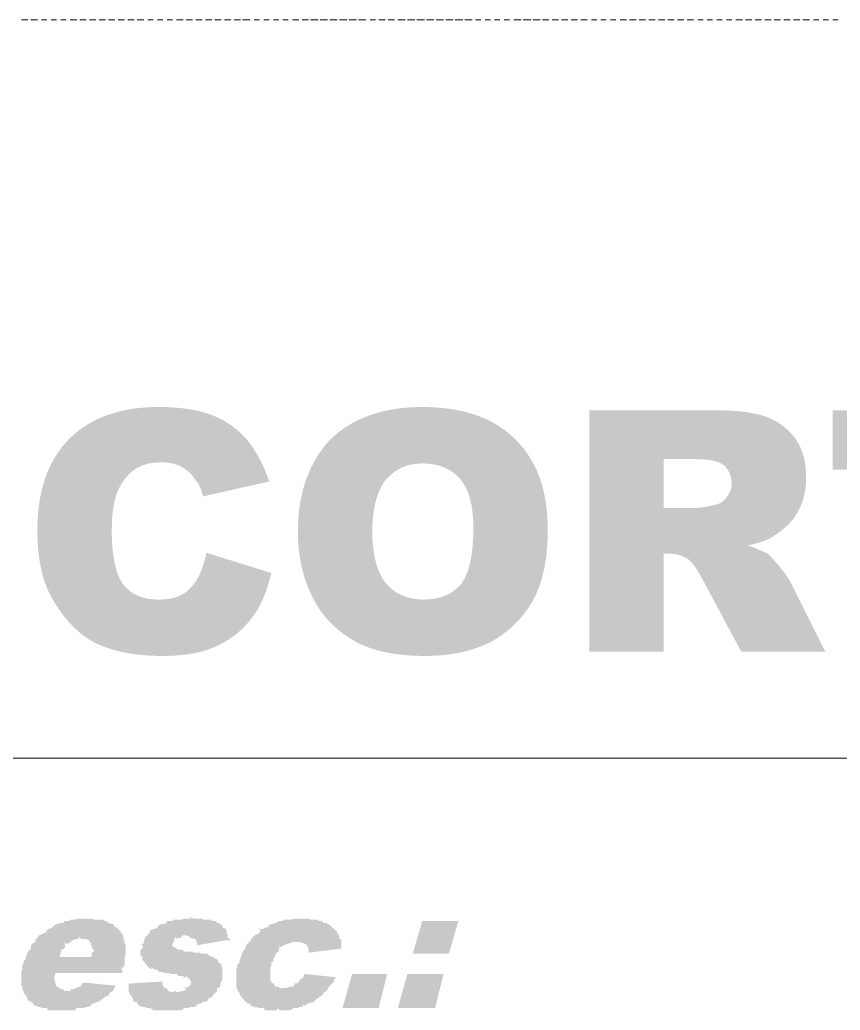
# Model space of a CAD drawing. Header units: millimetres. Extents: x 2928 to 3112, y 1220 to 1280.
# Drawn here: x 3068.702 to 3069.978, y 1245.917 to 1247.457 of the extents above; entities that cross this region are included whole.
import ezdxf

# ---------------------------------------------------------------- set-up
doc = ezdxf.new("R2010")
doc.units = ezdxf.units.MM

msp = doc.modelspace()

# ---------------------------------------------------------------- hatches: boundary and pattern name
at = {"true_color": 0x000007}
h = msp.add_hatch(color=7, dxfattribs=at)
edge = h.paths.add_edge_path()
edge.add_line((3068.99181, 1246.62801), (3069.0927, 1246.59658))
edge.add_spline(control_points=[(3069.0927, 1246.59658), (3069.08608, 1246.56847), (3069.07616, 1246.54366), (3069.06127, 1246.52546), (3069.06127, 1246.52546), (3069.04639, 1246.50562), (3069.02819, 1246.49238), (3069.00669, 1246.48246), (3069.00669, 1246.48246), (3068.98519, 1246.47254), (3068.95707, 1246.46757), (3068.92399, 1246.46757), (3068.92399, 1246.46757), (3068.88264, 1246.46757), (3068.84956, 1246.47419), (3068.8231, 1246.48577), (3068.8231, 1246.48577), (3068.79829, 1246.49735), (3068.77513, 1246.51885), (3068.75694, 1246.54862), (3068.75694, 1246.54862), (3068.73709, 1246.57839), (3068.72882, 1246.61643), (3068.72882, 1246.66274), (3068.72882, 1246.66274), (3068.72882, 1246.72394), (3068.74536, 1246.77191), (3068.77844, 1246.80499), (3068.77844, 1246.80499), (3068.81152, 1246.83807), (3068.85783, 1246.85461), (3068.91738, 1246.85461), (3068.91738, 1246.85461), (3068.96534, 1246.85461), (3069.00173, 1246.84634), (3069.02985, 1246.82649), (3069.02985, 1246.82649), (3069.05631, 1246.8083), (3069.07616, 1246.77852), (3069.08939, 1246.73883)], knot_values=[0, 0, 0, 0, 0.025, 0.025, 0.025, 0.025, 0.05, 0.05, 0.05, 0.05, 0.075, 0.075, 0.075, 0.075, 0.1, 0.1, 0.1, 0.1, 0.125, 0.125, 0.125, 0.125, 0.15, 0.15, 0.15, 0.15, 0.175, 0.175, 0.175, 0.175, 0.2, 0.2, 0.2, 0.2, 0.225, 0.225, 0.225, 0.225, 1, 1, 1, 1], degree=3, periodic=0)
edge.add_line((3069.08939, 1246.73883), (3068.98684, 1246.71567))
edge.add_spline(control_points=[(3068.98684, 1246.71567), (3068.98354, 1246.72725), (3068.98023, 1246.73552), (3068.97527, 1246.74048), (3068.97527, 1246.74048), (3068.96865, 1246.75041), (3068.96203, 1246.75702), (3068.95211, 1246.76198), (3068.95211, 1246.76198), (3068.94219, 1246.76695), (3068.93226, 1246.7686), (3068.92069, 1246.7686), (3068.92069, 1246.7686), (3068.89422, 1246.7686), (3068.87437, 1246.75868), (3068.86114, 1246.73717), (3068.86114, 1246.73717), (3068.84956, 1246.72063), (3068.8446, 1246.69748), (3068.8446, 1246.66274), (3068.8446, 1246.66274), (3068.8446, 1246.62139), (3068.85122, 1246.59328), (3068.8628, 1246.57839), (3068.8628, 1246.57839), (3068.87603, 1246.56185), (3068.89422, 1246.55524), (3068.91738, 1246.55524), (3068.91738, 1246.55524), (3068.93888, 1246.55524), (3068.95542, 1246.5602), (3068.967, 1246.57343), (3068.967, 1246.57343), (3068.97857, 1246.58501), (3068.98684, 1246.6032), (3068.99181, 1246.62801)], knot_values=[0, 0, 0, 0, 0.0277778, 0.0277778, 0.0277778, 0.0277778, 0.0555556, 0.0555556, 0.0555556, 0.0555556, 0.0833333, 0.0833333, 0.0833333, 0.0833333, 0.1111111, 0.1111111, 0.1111111, 0.1111111, 0.1388889, 0.1388889, 0.1388889, 0.1388889, 0.1666667, 0.1666667, 0.1666667, 0.1666667, 0.1944444, 0.1944444, 0.1944444, 0.1944444, 0.2222222, 0.2222222, 0.2222222, 0.2222222, 1, 1, 1, 1], degree=3, periodic=0)
edge = h.paths.add_edge_path()
edge.add_spline(control_points=[(3069.13405, 1246.66109), (3069.13405, 1246.72229), (3069.15224, 1246.77025), (3069.18532, 1246.80499), (3069.18532, 1246.80499), (3069.22006, 1246.83807), (3069.26802, 1246.85461), (3069.32757, 1246.85461), (3069.32757, 1246.85461), (3069.39042, 1246.85461), (3069.43838, 1246.83807), (3069.47146, 1246.80499), (3069.47146, 1246.80499), (3069.5062, 1246.77191), (3069.52274, 1246.72394), (3069.52274, 1246.6644), (3069.52274, 1246.6644), (3069.52274, 1246.62139), (3069.51612, 1246.58501), (3069.50124, 1246.55689), (3069.50124, 1246.55689), (3069.48635, 1246.52877), (3069.46485, 1246.50727), (3069.43673, 1246.49073), (3069.43673, 1246.49073), (3069.40861, 1246.47584), (3069.37388, 1246.46757), (3069.33253, 1246.46757), (3069.33253, 1246.46757), (3069.29118, 1246.46757), (3069.25479, 1246.47419), (3069.22833, 1246.48742), (3069.22833, 1246.48742), (3069.20021, 1246.50231), (3069.17705, 1246.52216), (3069.16051, 1246.55193), (3069.16051, 1246.55193), (3069.14397, 1246.5817), (3069.13405, 1246.61809), (3069.13405, 1246.66109)], knot_values=[0, 0, 0, 0, 0.025, 0.025, 0.025, 0.025, 0.05, 0.05, 0.05, 0.05, 0.075, 0.075, 0.075, 0.075, 0.1, 0.1, 0.1, 0.1, 0.125, 0.125, 0.125, 0.125, 0.15, 0.15, 0.15, 0.15, 0.175, 0.175, 0.175, 0.175, 0.2, 0.2, 0.2, 0.2, 0.225, 0.225, 0.225, 0.225, 1, 1, 1, 1], degree=3, periodic=0)
edge = h.paths.add_edge_path()
edge.add_spline(control_points=[(3069.24983, 1246.66109), (3069.24983, 1246.62305), (3069.2581, 1246.59658), (3069.27133, 1246.58005), (3069.27133, 1246.58005), (3069.28622, 1246.56351), (3069.30441, 1246.55524), (3069.32922, 1246.55524), (3069.32922, 1246.55524), (3069.35403, 1246.55524), (3069.37222, 1246.56185), (3069.38711, 1246.57839), (3069.38711, 1246.57839), (3069.40034, 1246.59493), (3069.40696, 1246.6247), (3069.40696, 1246.66605), (3069.40696, 1246.66605), (3069.40696, 1246.70079), (3069.40034, 1246.72725), (3069.38546, 1246.74379), (3069.38546, 1246.74379), (3069.37222, 1246.75868), (3069.35238, 1246.76695), (3069.32757, 1246.76695), (3069.32757, 1246.76695), (3069.30441, 1246.76695), (3069.28622, 1246.75868), (3069.27133, 1246.74214), (3069.27133, 1246.74214), (3069.2581, 1246.7256), (3069.24983, 1246.69913), (3069.24983, 1246.66109)], knot_values=[0, 0, 0, 0, 0.03125, 0.03125, 0.03125, 0.03125, 0.0625, 0.0625, 0.0625, 0.0625, 0.09375, 0.09375, 0.09375, 0.09375, 0.125, 0.125, 0.125, 0.125, 0.15625, 0.15625, 0.15625, 0.15625, 0.1875, 0.1875, 0.1875, 0.1875, 0.21875, 0.21875, 0.21875, 0.21875, 1, 1, 1, 1], degree=3, periodic=0)
edge = h.paths.add_edge_path()
edge.add_line((3069.58724, 1246.47419), (3069.58724, 1246.84965))
edge.add_line((3069.58724, 1246.84965), (3069.77911, 1246.84965))
edge.add_spline(control_points=[(3069.77911, 1246.84965), (3069.81549, 1246.84965), (3069.84196, 1246.84634), (3069.8618, 1246.83972), (3069.8618, 1246.83972), (3069.88, 1246.83311), (3069.89654, 1246.82153), (3069.90812, 1246.80499), (3069.90812, 1246.80499), (3069.91969, 1246.78845), (3069.92466, 1246.7686), (3069.92466, 1246.74544), (3069.92466, 1246.74544), (3069.92466, 1246.72394), (3069.91969, 1246.70575), (3069.91142, 1246.69086), (3069.91142, 1246.69086), (3069.90315, 1246.67598), (3069.88992, 1246.6644), (3069.87504, 1246.65447), (3069.87504, 1246.65447), (3069.86511, 1246.64786), (3069.85188, 1246.6429), (3069.83369, 1246.63959), (3069.83369, 1246.63959), (3069.84857, 1246.63463), (3069.8585, 1246.62966), (3069.86511, 1246.62636), (3069.86511, 1246.62636), (3069.86842, 1246.62305), (3069.87504, 1246.61643), (3069.88331, 1246.60651), (3069.88331, 1246.60651), (3069.89158, 1246.59658), (3069.89654, 1246.58831), (3069.89985, 1246.58335)], knot_values=[0, 0, 0, 0, 0.0277778, 0.0277778, 0.0277778, 0.0277778, 0.0555556, 0.0555556, 0.0555556, 0.0555556, 0.0833333, 0.0833333, 0.0833333, 0.0833333, 0.1111111, 0.1111111, 0.1111111, 0.1111111, 0.1388889, 0.1388889, 0.1388889, 0.1388889, 0.1666667, 0.1666667, 0.1666667, 0.1666667, 0.1944444, 0.1944444, 0.1944444, 0.1944444, 0.2222222, 0.2222222, 0.2222222, 0.2222222, 1, 1, 1, 1], degree=3, periodic=0)
edge.add_line((3069.89985, 1246.58335), (3069.95443, 1246.47419))
edge.add_line((3069.95443, 1246.47419), (3069.82376, 1246.47419))
edge.add_line((3069.82376, 1246.47419), (3069.76257, 1246.58831))
edge.add_spline(control_points=[(3069.76257, 1246.58831), (3069.7543, 1246.6032), (3069.74768, 1246.61312), (3069.74106, 1246.61809), (3069.74106, 1246.61809), (3069.73279, 1246.62305), (3069.72452, 1246.62636), (3069.71295, 1246.62636)], knot_values=[0, 0, 0, 0, 0.125, 0.125, 0.125, 0.125, 1, 1, 1, 1], degree=3, periodic=0)
edge.add_line((3069.71295, 1246.62636), (3069.70302, 1246.62636))
edge.add_line((3069.70302, 1246.62636), (3069.70302, 1246.47419))
edge.add_line((3069.70302, 1246.47419), (3069.58724, 1246.47419))
edge = h.paths.add_edge_path()
edge.add_line((3069.70302, 1246.69748), (3069.75099, 1246.69748))
edge.add_spline(control_points=[(3069.75099, 1246.69748), (3069.7576, 1246.69748), (3069.76753, 1246.69913), (3069.78241, 1246.70244), (3069.78241, 1246.70244), (3069.79068, 1246.70409), (3069.79565, 1246.7074), (3069.80061, 1246.71402), (3069.80061, 1246.71402), (3069.80557, 1246.72063), (3069.80888, 1246.72725), (3069.80888, 1246.73552), (3069.80888, 1246.73552), (3069.80888, 1246.7471), (3069.80391, 1246.75702), (3069.7973, 1246.76364), (3069.7973, 1246.76364), (3069.78903, 1246.77025), (3069.77414, 1246.77356), (3069.7543, 1246.77356)], knot_values=[0, 0, 0, 0, 0.05, 0.05, 0.05, 0.05, 0.1, 0.1, 0.1, 0.1, 0.15, 0.15, 0.15, 0.15, 0.2, 0.2, 0.2, 0.2, 1, 1, 1, 1], degree=3, periodic=0)
edge.add_line((3069.7543, 1246.77356), (3069.70302, 1246.77356))
edge.add_line((3069.70302, 1246.77356), (3069.70302, 1246.69748))
h.paths.add_polyline_path([(3069.96601, 1246.84965), (3070.31831, 1246.84965), (3070.31831, 1246.75702), (3070.19922, 1246.75702), (3070.19922, 1246.47419), (3070.08344, 1246.47419), (3070.08344, 1246.75702), (3069.96601, 1246.75702)])
h.paths.add_polyline_path([(3070.36958, 1246.84965), (3070.68053, 1246.84965), (3070.68053, 1246.7686), (3070.48536, 1246.7686), (3070.48536, 1246.70906), (3070.66564, 1246.70906), (3070.66564, 1246.63297), (3070.48536, 1246.63297), (3070.48536, 1246.55854), (3070.68549, 1246.55854), (3070.68549, 1246.47419), (3070.36958, 1246.47419)])
h.paths.add_polyline_path([(3070.89555, 1246.84965), (3071.24785, 1246.84965), (3071.24785, 1246.75702), (3071.13041, 1246.75702), (3071.13041, 1246.47419), (3071.01463, 1246.47419), (3071.01463, 1246.75702), (3070.89555, 1246.75702)])
edge = h.paths.add_edge_path()
edge.add_line((3071.30243, 1246.47419), (3071.30243, 1246.84965))
edge.add_line((3071.30243, 1246.84965), (3071.49429, 1246.84965))
edge.add_spline(control_points=[(3071.49429, 1246.84965), (3071.53068, 1246.84965), (3071.55714, 1246.84634), (3071.57699, 1246.83972), (3071.57699, 1246.83972), (3071.59518, 1246.83311), (3071.61007, 1246.82153), (3071.62165, 1246.80499), (3071.62165, 1246.80499), (3071.63323, 1246.78845), (3071.63984, 1246.7686), (3071.63984, 1246.74544), (3071.63984, 1246.74544), (3071.63984, 1246.72394), (3071.63488, 1246.70575), (3071.62661, 1246.69086), (3071.62661, 1246.69086), (3071.61834, 1246.67598), (3071.60511, 1246.6644), (3071.59022, 1246.65447), (3071.59022, 1246.65447), (3071.5803, 1246.64786), (3071.56707, 1246.6429), (3071.54887, 1246.63959), (3071.54887, 1246.63959), (3071.56376, 1246.63463), (3071.57368, 1246.62966), (3071.57864, 1246.62636), (3071.57864, 1246.62636), (3071.58361, 1246.62305), (3071.59022, 1246.61643), (3071.59849, 1246.60651), (3071.59849, 1246.60651), (3071.60676, 1246.59658), (3071.61172, 1246.58831), (3071.61503, 1246.58335)], knot_values=[0, 0, 0, 0, 0.0277778, 0.0277778, 0.0277778, 0.0277778, 0.0555556, 0.0555556, 0.0555556, 0.0555556, 0.0833333, 0.0833333, 0.0833333, 0.0833333, 0.1111111, 0.1111111, 0.1111111, 0.1111111, 0.1388889, 0.1388889, 0.1388889, 0.1388889, 0.1666667, 0.1666667, 0.1666667, 0.1666667, 0.1944444, 0.1944444, 0.1944444, 0.1944444, 0.2222222, 0.2222222, 0.2222222, 0.2222222, 1, 1, 1, 1], degree=3, periodic=0)
edge.add_line((3071.61503, 1246.58335), (3071.66961, 1246.47419))
edge.add_line((3071.66961, 1246.47419), (3071.53895, 1246.47419))
edge.add_line((3071.53895, 1246.47419), (3071.47775, 1246.58831))
edge.add_spline(control_points=[(3071.47775, 1246.58831), (3071.46948, 1246.6032), (3071.46287, 1246.61312), (3071.45625, 1246.61809), (3071.45625, 1246.61809), (3071.44798, 1246.62305), (3071.43806, 1246.62636), (3071.42813, 1246.62636)], knot_values=[0, 0, 0, 0, 0.125, 0.125, 0.125, 0.125, 1, 1, 1, 1], degree=3, periodic=0)
edge.add_line((3071.42813, 1246.62636), (3071.41821, 1246.62636))
edge.add_line((3071.41821, 1246.62636), (3071.41821, 1246.47419))
edge.add_line((3071.41821, 1246.47419), (3071.30243, 1246.47419))
edge = h.paths.add_edge_path()
edge.add_line((3071.41821, 1246.69748), (3071.46617, 1246.69748))
edge.add_spline(control_points=[(3071.46617, 1246.69748), (3071.47279, 1246.69748), (3071.48271, 1246.69913), (3071.4976, 1246.70244), (3071.4976, 1246.70244), (3071.50587, 1246.70409), (3071.51083, 1246.7074), (3071.51579, 1246.71402), (3071.51579, 1246.71402), (3071.52075, 1246.72063), (3071.52406, 1246.72725), (3071.52406, 1246.73552), (3071.52406, 1246.73552), (3071.52406, 1246.7471), (3071.5191, 1246.75702), (3071.51248, 1246.76364), (3071.51248, 1246.76364), (3071.50422, 1246.77025), (3071.48933, 1246.77356), (3071.46948, 1246.77356)], knot_values=[0, 0, 0, 0, 0.05, 0.05, 0.05, 0.05, 0.1, 0.1, 0.1, 0.1, 0.15, 0.15, 0.15, 0.15, 0.2, 0.2, 0.2, 0.2, 1, 1, 1, 1], degree=3, periodic=0)
edge.add_line((3071.46948, 1246.77356), (3071.41821, 1246.77356))
edge.add_line((3071.41821, 1246.77356), (3071.41821, 1246.69748))
h.paths.add_polyline_path([(3071.93756, 1246.53539), (3071.80524, 1246.53539), (3071.78705, 1246.47419), (3071.66961, 1246.47419), (3071.8102, 1246.84965), (3071.93591, 1246.84965), (3072.07815, 1246.47419), (3071.95575, 1246.47419)])
h.paths.add_polyline_path([(3071.91275, 1246.61643), (3071.8714, 1246.75206), (3071.8317, 1246.61643)])
h.paths.add_polyline_path([(3072.11454, 1246.84965), (3072.2237, 1246.84965), (3072.36429, 1246.64124), (3072.36429, 1246.84965), (3072.47345, 1246.84965), (3072.47345, 1246.47419), (3072.36429, 1246.47419), (3072.2237, 1246.67928), (3072.2237, 1246.47419), (3072.11454, 1246.47419)])
edge = h.paths.add_edge_path()
edge.add_line((3072.52969, 1246.59824), (3072.64051, 1246.60485))
edge.add_spline(control_points=[(3072.64051, 1246.60485), (3072.64216, 1246.58666), (3072.64712, 1246.57343), (3072.65539, 1246.56351), (3072.65539, 1246.56351), (3072.66697, 1246.54862), (3072.68351, 1246.542), (3072.70666, 1246.542), (3072.70666, 1246.542), (3072.7232, 1246.542), (3072.73478, 1246.54531), (3072.74471, 1246.55358), (3072.74471, 1246.55358), (3072.75298, 1246.5602), (3072.75794, 1246.57012), (3072.75794, 1246.58005), (3072.75794, 1246.58005), (3072.75794, 1246.58997), (3072.75298, 1246.59824), (3072.74471, 1246.60651), (3072.74471, 1246.60651), (3072.73644, 1246.61312), (3072.71659, 1246.62139), (3072.68516, 1246.62801), (3072.68516, 1246.62801), (3072.63554, 1246.63959), (3072.59916, 1246.65447), (3072.57765, 1246.67267), (3072.57765, 1246.67267), (3072.5545, 1246.69252), (3072.54457, 1246.71567), (3072.54457, 1246.74544), (3072.54457, 1246.74544), (3072.54457, 1246.76529), (3072.54954, 1246.78349), (3072.56111, 1246.80003), (3072.56111, 1246.80003), (3072.57269, 1246.81657), (3072.58923, 1246.83145), (3072.61073, 1246.84138), (3072.61073, 1246.84138), (3072.63389, 1246.84965), (3072.66366, 1246.85461), (3072.70336, 1246.85461), (3072.70336, 1246.85461), (3072.75132, 1246.85461), (3072.78771, 1246.84634), (3072.81252, 1246.82814), (3072.81252, 1246.82814), (3072.83733, 1246.80995), (3072.85387, 1246.78183), (3072.85718, 1246.74379)], knot_values=[0, 0, 0, 0, 0.0192308, 0.0192308, 0.0192308, 0.0192308, 0.0384615, 0.0384615, 0.0384615, 0.0384615, 0.0576923, 0.0576923, 0.0576923, 0.0576923, 0.0769231, 0.0769231, 0.0769231, 0.0769231, 0.0961538, 0.0961538, 0.0961538, 0.0961538, 0.1153846, 0.1153846, 0.1153846, 0.1153846, 0.1346154, 0.1346154, 0.1346154, 0.1346154, 0.1538462, 0.1538462, 0.1538462, 0.1538462, 0.1730769, 0.1730769, 0.1730769, 0.1730769, 0.1923077, 0.1923077, 0.1923077, 0.1923077, 0.2115385, 0.2115385, 0.2115385, 0.2115385, 0.2307692, 0.2307692, 0.2307692, 0.2307692, 1, 1, 1, 1], degree=3, periodic=0)
edge.add_line((3072.85718, 1246.74379), (3072.74801, 1246.73717))
edge.add_spline(control_points=[(3072.74801, 1246.73717), (3072.74636, 1246.75371), (3072.73974, 1246.76695), (3072.72982, 1246.77356), (3072.72982, 1246.77356), (3072.72155, 1246.78183), (3072.70832, 1246.78514), (3072.69178, 1246.78514), (3072.69178, 1246.78514), (3072.67855, 1246.78514), (3072.66862, 1246.78349), (3072.66201, 1246.77687), (3072.66201, 1246.77687), (3072.65539, 1246.77191), (3072.65208, 1246.76364), (3072.65208, 1246.75537), (3072.65208, 1246.75537), (3072.65208, 1246.75041), (3072.65374, 1246.74544), (3072.66035, 1246.74048), (3072.66035, 1246.74048), (3072.66531, 1246.73552), (3072.67855, 1246.73056), (3072.69839, 1246.7256), (3072.69839, 1246.7256), (3072.74967, 1246.71567), (3072.78606, 1246.70409), (3072.80756, 1246.69252), (3072.80756, 1246.69252), (3072.82906, 1246.68259), (3072.8456, 1246.66771), (3072.85552, 1246.65117), (3072.85552, 1246.65117), (3072.86545, 1246.63463), (3072.87041, 1246.61643), (3072.87041, 1246.59658), (3072.87041, 1246.59658), (3072.87041, 1246.57178), (3072.86379, 1246.55027), (3072.85056, 1246.53043), (3072.85056, 1246.53043), (3072.83733, 1246.50892), (3072.81914, 1246.49404), (3072.79433, 1246.48411), (3072.79433, 1246.48411), (3072.77117, 1246.47254), (3072.73974, 1246.46757), (3072.70501, 1246.46757), (3072.70501, 1246.46757), (3072.64051, 1246.46757), (3072.59585, 1246.48081), (3072.57269, 1246.50396), (3072.57269, 1246.50396), (3072.54788, 1246.52877), (3072.533, 1246.5602), (3072.52969, 1246.59824)], knot_values=[0, 0, 0, 0, 0.0178571, 0.0178571, 0.0178571, 0.0178571, 0.0357143, 0.0357143, 0.0357143, 0.0357143, 0.0535714, 0.0535714, 0.0535714, 0.0535714, 0.0714286, 0.0714286, 0.0714286, 0.0714286, 0.0892857, 0.0892857, 0.0892857, 0.0892857, 0.1071429, 0.1071429, 0.1071429, 0.1071429, 0.125, 0.125, 0.125, 0.125, 0.1428571, 0.1428571, 0.1428571, 0.1428572, 0.1607143, 0.1607143, 0.1607143, 0.1607143, 0.1785714, 0.1785714, 0.1785714, 0.1785714, 0.1964286, 0.1964286, 0.1964286, 0.1964286, 0.2142857, 0.2142857, 0.2142857, 0.2142857, 0.2321429, 0.2321429, 0.2321429, 0.2321429, 1, 1, 1, 1], degree=3, periodic=0)
h.paths.add_polyline_path([(3072.89191, 1246.84965), (3073.01265, 1246.84965), (3073.09701, 1246.58005), (3073.17971, 1246.84965), (3073.29714, 1246.84965), (3073.1582, 1246.47419), (3073.0325, 1246.47419)])
h.paths.add_polyline_path([(3073.33518, 1246.84965), (3073.64613, 1246.84965), (3073.64613, 1246.7686), (3073.45096, 1246.7686), (3073.45096, 1246.70906), (3073.63124, 1246.70906), (3073.63124, 1246.63297), (3073.45096, 1246.63297), (3073.45096, 1246.55854), (3073.65109, 1246.55854), (3073.65109, 1246.47419), (3073.33518, 1246.47419)])
edge = h.paths.add_edge_path()
edge.add_line((3073.7156, 1246.47419), (3073.7156, 1246.84965))
edge.add_line((3073.7156, 1246.84965), (3073.90746, 1246.84965))
edge.add_spline(control_points=[(3073.90746, 1246.84965), (3073.94385, 1246.84965), (3073.97031, 1246.84634), (3073.99016, 1246.83972), (3073.99016, 1246.83972), (3074.00835, 1246.83311), (3074.02324, 1246.82153), (3074.03482, 1246.80499), (3074.03482, 1246.80499), (3074.0464, 1246.78845), (3074.05301, 1246.7686), (3074.05301, 1246.74544), (3074.05301, 1246.74544), (3074.05301, 1246.72394), (3074.04805, 1246.70575), (3074.03978, 1246.69086), (3074.03978, 1246.69086), (3074.03151, 1246.67598), (3074.01828, 1246.6644), (3074.00339, 1246.65447), (3074.00339, 1246.65447), (3073.99347, 1246.64786), (3073.98024, 1246.6429), (3073.96204, 1246.63959), (3073.96204, 1246.63959), (3073.97693, 1246.63463), (3073.98685, 1246.62966), (3073.99181, 1246.62636), (3073.99181, 1246.62636), (3073.99678, 1246.62305), (3074.00339, 1246.61643), (3074.01166, 1246.60651), (3074.01166, 1246.60651), (3074.01993, 1246.59658), (3074.02489, 1246.58831), (3074.02655, 1246.58335)], knot_values=[0, 0, 0, 0, 0.0277778, 0.0277778, 0.0277778, 0.0277778, 0.0555556, 0.0555556, 0.0555556, 0.0555556, 0.0833333, 0.0833333, 0.0833333, 0.0833333, 0.1111111, 0.1111111, 0.1111111, 0.1111111, 0.1388889, 0.1388889, 0.1388889, 0.1388889, 0.1666667, 0.1666667, 0.1666667, 0.1666667, 0.1944444, 0.1944444, 0.1944444, 0.1944444, 0.2222222, 0.2222222, 0.2222222, 0.2222222, 1, 1, 1, 1], degree=3, periodic=0)
edge.add_line((3074.02655, 1246.58335), (3074.08278, 1246.47419))
edge.add_line((3074.08278, 1246.47419), (3073.95212, 1246.47419))
edge.add_line((3073.95212, 1246.47419), (3073.89092, 1246.58831))
edge.add_spline(control_points=[(3073.89092, 1246.58831), (3073.88265, 1246.6032), (3073.87603, 1246.61312), (3073.86942, 1246.61809), (3073.86942, 1246.61809), (3073.86115, 1246.62305), (3073.85122, 1246.62636), (3073.8413, 1246.62636)], knot_values=[0, 0, 0, 0, 0.125, 0.125, 0.125, 0.125, 1, 1, 1, 1], degree=3, periodic=0)
edge.add_line((3073.8413, 1246.62636), (3073.83138, 1246.62636))
edge.add_line((3073.83138, 1246.62636), (3073.83138, 1246.47419))
edge.add_line((3073.83138, 1246.47419), (3073.7156, 1246.47419))
edge = h.paths.add_edge_path()
edge.add_line((3073.83138, 1246.69748), (3073.87934, 1246.69748))
edge.add_spline(control_points=[(3073.87934, 1246.69748), (3073.88596, 1246.69748), (3073.89588, 1246.69913), (3073.91077, 1246.70244), (3073.91077, 1246.70244), (3073.91904, 1246.70409), (3073.924, 1246.7074), (3073.92896, 1246.71402), (3073.92896, 1246.71402), (3073.93392, 1246.72063), (3073.93723, 1246.72725), (3073.93723, 1246.73552), (3073.93723, 1246.73552), (3073.93723, 1246.7471), (3073.93227, 1246.75702), (3073.92565, 1246.76364), (3073.92565, 1246.76364), (3073.91738, 1246.77025), (3073.9025, 1246.77356), (3073.88265, 1246.77356)], knot_values=[0, 0, 0, 0, 0.05, 0.05, 0.05, 0.05, 0.1, 0.1, 0.1, 0.1, 0.15, 0.15, 0.15, 0.15, 0.2, 0.2, 0.2, 0.2, 1, 1, 1, 1], degree=3, periodic=0)
edge.add_line((3073.88265, 1246.77356), (3073.83138, 1246.77356))
edge.add_line((3073.83138, 1246.77356), (3073.83138, 1246.69748))
edge = h.paths.add_edge_path()
edge.add_line((3074.10098, 1246.59824), (3074.21014, 1246.60485))
edge.add_spline(control_points=[(3074.21014, 1246.60485), (3074.21345, 1246.58666), (3074.21841, 1246.57343), (3074.22503, 1246.56351), (3074.22503, 1246.56351), (3074.2366, 1246.54862), (3074.25314, 1246.542), (3074.2763, 1246.542), (3074.2763, 1246.542), (3074.29284, 1246.542), (3074.30607, 1246.54531), (3074.31434, 1246.55358), (3074.31434, 1246.55358), (3074.32261, 1246.5602), (3074.32757, 1246.57012), (3074.32757, 1246.58005), (3074.32757, 1246.58005), (3074.32757, 1246.58997), (3074.32261, 1246.59824), (3074.31434, 1246.60651), (3074.31434, 1246.60651), (3074.30607, 1246.61312), (3074.28622, 1246.62139), (3074.25645, 1246.62801), (3074.25645, 1246.62801), (3074.20518, 1246.63959), (3074.16879, 1246.65447), (3074.14729, 1246.67267), (3074.14729, 1246.67267), (3074.12579, 1246.69252), (3074.11421, 1246.71567), (3074.11421, 1246.74544), (3074.11421, 1246.74544), (3074.11421, 1246.76529), (3074.11917, 1246.78349), (3074.13075, 1246.80003), (3074.13075, 1246.80003), (3074.14233, 1246.81657), (3074.15887, 1246.83145), (3074.18202, 1246.84138), (3074.18202, 1246.84138), (3074.20352, 1246.84965), (3074.23495, 1246.85461), (3074.27299, 1246.85461), (3074.27299, 1246.85461), (3074.32096, 1246.85461), (3074.35734, 1246.84634), (3074.38381, 1246.82814), (3074.38381, 1246.82814), (3074.40862, 1246.80995), (3074.4235, 1246.78183), (3074.42847, 1246.74379)], knot_values=[0, 0, 0, 0, 0.0192308, 0.0192308, 0.0192308, 0.0192308, 0.0384615, 0.0384615, 0.0384615, 0.0384615, 0.0576923, 0.0576923, 0.0576923, 0.0576923, 0.0769231, 0.0769231, 0.0769231, 0.0769231, 0.0961538, 0.0961538, 0.0961538, 0.0961538, 0.1153846, 0.1153846, 0.1153846, 0.1153846, 0.1346154, 0.1346154, 0.1346154, 0.1346154, 0.1538462, 0.1538462, 0.1538462, 0.1538462, 0.1730769, 0.1730769, 0.1730769, 0.1730769, 0.1923077, 0.1923077, 0.1923077, 0.1923077, 0.2115385, 0.2115385, 0.2115385, 0.2115385, 0.2307692, 0.2307692, 0.2307692, 0.2307692, 1, 1, 1, 1], degree=3, periodic=0)
edge.add_line((3074.42847, 1246.74379), (3074.3193, 1246.73717))
edge.add_spline(control_points=[(3074.3193, 1246.73717), (3074.316, 1246.75371), (3074.30938, 1246.76695), (3074.30111, 1246.77356), (3074.30111, 1246.77356), (3074.29119, 1246.78183), (3074.27795, 1246.78514), (3074.26141, 1246.78514), (3074.26141, 1246.78514), (3074.24818, 1246.78514), (3074.23826, 1246.78349), (3074.23164, 1246.77687), (3074.23164, 1246.77687), (3074.22503, 1246.77191), (3074.22172, 1246.76364), (3074.22172, 1246.75537), (3074.22172, 1246.75537), (3074.22172, 1246.75041), (3074.22337, 1246.74544), (3074.22999, 1246.74048), (3074.22999, 1246.74048), (3074.23495, 1246.73552), (3074.24818, 1246.73056), (3074.26803, 1246.7256), (3074.26803, 1246.7256), (3074.3193, 1246.71567), (3074.35569, 1246.70409), (3074.37719, 1246.69252), (3074.37719, 1246.69252), (3074.39869, 1246.68259), (3074.41523, 1246.66771), (3074.42516, 1246.65117), (3074.42516, 1246.65117), (3074.43508, 1246.63463), (3074.44004, 1246.61643), (3074.44004, 1246.59658), (3074.44004, 1246.59658), (3074.44004, 1246.57178), (3074.43343, 1246.55027), (3074.4202, 1246.53043), (3074.4202, 1246.53043), (3074.40696, 1246.50892), (3074.38877, 1246.49404), (3074.36396, 1246.48411), (3074.36396, 1246.48411), (3074.34081, 1246.47254), (3074.31103, 1246.46757), (3074.27465, 1246.46757), (3074.27465, 1246.46757), (3074.21014, 1246.46757), (3074.16714, 1246.48081), (3074.14233, 1246.50396), (3074.14233, 1246.50396), (3074.11752, 1246.52877), (3074.10428, 1246.5602), (3074.10098, 1246.59824)], knot_values=[0, 0, 0, 0, 0.0178571, 0.0178571, 0.0178571, 0.0178571, 0.0357143, 0.0357143, 0.0357143, 0.0357143, 0.0535714, 0.0535714, 0.0535714, 0.0535714, 0.0714286, 0.0714286, 0.0714286, 0.0714286, 0.0892857, 0.0892857, 0.0892857, 0.0892857, 0.1071429, 0.1071429, 0.1071429, 0.1071429, 0.125, 0.125, 0.125, 0.125, 0.1428571, 0.1428571, 0.1428571, 0.1428572, 0.1607143, 0.1607143, 0.1607143, 0.1607143, 0.1785714, 0.1785714, 0.1785714, 0.1785714, 0.1964286, 0.1964286, 0.1964286, 0.1964286, 0.2142857, 0.2142857, 0.2142857, 0.2142857, 0.2321429, 0.2321429, 0.2321429, 0.2321429, 1, 1, 1, 1], degree=3, periodic=0)
h.paths.add_polyline_path([(3074.72949, 1246.53539), (3074.59717, 1246.53539), (3074.57898, 1246.47419), (3074.45989, 1246.47419), (3074.60048, 1246.84965), (3074.72784, 1246.84965), (3074.86843, 1246.47419), (3074.74769, 1246.47419)])
h.paths.add_polyline_path([(3074.70468, 1246.61643), (3074.66333, 1246.75206), (3074.62198, 1246.61643)])
h.paths.add_polyline_path([(3074.90482, 1246.84965), (3075.02059, 1246.84965), (3075.02059, 1246.56681), (3075.20253, 1246.56681), (3075.20253, 1246.47419), (3074.90482, 1246.47419)])
h = msp.add_hatch(color=7, dxfattribs=at)
h.paths.add_polyline_path([(3068.86114, 1245.97469), (3068.75694, 1245.97469), (3068.75694, 1245.97303), (3068.75529, 1245.96807), (3068.75529, 1245.96642), (3068.75529, 1245.96476), (3068.75694, 1245.96145), (3068.75694, 1245.9598), (3068.75694, 1245.95815), (3068.75859, 1245.95484), (3068.75859, 1245.95318), (3068.76025, 1245.95318), (3068.76356, 1245.95153), (3068.76356, 1245.94988), (3068.76521, 1245.94988), (3068.76686, 1245.94988), (3068.77183, 1245.94657), (3068.77348, 1245.94657), (3068.77513, 1245.94657), (3068.77844, 1245.94657), (3068.7801, 1245.94657), (3068.78175, 1245.94988), (3068.78671, 1245.94988), (3068.78837, 1245.95153), (3068.79002, 1245.95153), (3068.79333, 1245.95318), (3068.79498, 1245.95318), (3068.79664, 1245.95484), (3068.79829, 1245.95815), (3068.8016, 1245.9598), (3068.85122, 1245.95484), (3068.84956, 1245.95318), (3068.84791, 1245.94988), (3068.84626, 1245.94657), (3068.84295, 1245.94491), (3068.84129, 1245.94326), (3068.83964, 1245.93995), (3068.83633, 1245.9383), (3068.83468, 1245.9383), (3068.83302, 1245.93664), (3068.83137, 1245.93499), (3068.82641, 1245.93168), (3068.82475, 1245.93003), (3068.8231, 1245.93003), (3068.81979, 1245.92837), (3068.81814, 1245.92837), (3068.81648, 1245.92672), (3068.81318, 1245.92672), (3068.81152, 1245.92341), (3068.80987, 1245.92341), (3068.80821, 1245.92176), (3068.80491, 1245.92176), (3068.80325, 1245.92176), (3068.8016, 1245.9201), (3068.79664, 1245.9201), (3068.79498, 1245.9201), (3068.79333, 1245.9201), (3068.79002, 1245.9201), (3068.78671, 1245.9168), (3068.7834, 1245.9168), (3068.78175, 1245.9168), (3068.77844, 1245.9168), (3068.77513, 1245.9168), (3068.77183, 1245.9168), (3068.77017, 1245.9168), (3068.76521, 1245.9168), (3068.76356, 1245.9168), (3068.75859, 1245.9168), (3068.75694, 1245.9168), (3068.75529, 1245.9168), (3068.75032, 1245.9168), (3068.74867, 1245.9168), (3068.74536, 1245.9168), (3068.74371, 1245.9201), (3068.7404, 1245.9201), (3068.73709, 1245.9201), (3068.73544, 1245.9201), (3068.73378, 1245.92176), (3068.73048, 1245.92176), (3068.72882, 1245.92507), (3068.72882, 1245.92341), (3068.72717, 1245.92341), (3068.72551, 1245.92341), (3068.72221, 1245.92672), (3068.72221, 1245.92837), (3068.72055, 1245.92837), (3068.7189, 1245.93003), (3068.71724, 1245.93168), (3068.71394, 1245.93168), (3068.71394, 1245.93499), (3068.71228, 1245.93664), (3068.71228, 1245.9383), (3068.71063, 1245.93995), (3068.70732, 1245.94326), (3068.70732, 1245.94491), (3068.70732, 1245.94657), (3068.70567, 1245.94988), (3068.70567, 1245.95153), (3068.70567, 1245.95318), (3068.70401, 1245.95484), (3068.70401, 1245.95815), (3068.70401, 1245.9598), (3068.70401, 1245.96145), (3068.70401, 1245.96476), (3068.70401, 1245.96642), (3068.70401, 1245.96972), (3068.70401, 1245.97303), (3068.70401, 1245.97469), (3068.70401, 1245.97634), (3068.70567, 1245.9813), (3068.70567, 1245.98296), (3068.70567, 1245.98461), (3068.70567, 1245.98792), (3068.70732, 1245.98957), (3068.70732, 1245.99288), (3068.71063, 1245.99619), (3068.71063, 1245.99784), (3068.71228, 1246.0028), (3068.71228, 1246.00446), (3068.71394, 1246.00611), (3068.71394, 1246.00777), (3068.71724, 1246.01107), (3068.7189, 1246.01273), (3068.7189, 1246.01769), (3068.72055, 1246.01934), (3068.72221, 1246.021), (3068.72551, 1246.02265), (3068.72551, 1246.02596), (3068.72717, 1246.02761), (3068.72882, 1246.02927), (3068.73048, 1246.03257), (3068.73378, 1246.03423), (3068.73544, 1246.03423), (3068.73709, 1246.03588), (3068.7404, 1246.03754), (3068.74205, 1246.03754), (3068.74371, 1246.04084), (3068.74536, 1246.0425), (3068.74867, 1246.04415), (3068.75032, 1246.04415), (3068.75198, 1246.04581), (3068.75529, 1246.04911), (3068.75694, 1246.04911), (3068.75859, 1246.05077), (3068.76025, 1246.05077), (3068.76356, 1246.05242), (3068.76686, 1246.05242), (3068.77017, 1246.05242), (3068.77183, 1246.05573), (3068.77348, 1246.05573), (3068.77844, 1246.05573), (3068.7801, 1246.05738), (3068.78175, 1246.05738), (3068.7834, 1246.05738), (3068.78837, 1246.05738), (3068.79002, 1246.05904), (3068.79333, 1246.05904), (3068.79664, 1246.05904), (3068.79829, 1246.05904), (3068.80325, 1246.05904), (3068.80491, 1246.05904), (3068.80821, 1246.05904), (3068.81152, 1246.05904), (3068.81318, 1246.05904), (3068.81814, 1246.05738), (3068.81979, 1246.05738), (3068.8231, 1246.05738), (3068.82475, 1246.05738), (3068.82641, 1246.05738), (3068.83137, 1246.05738), (3068.83302, 1246.05573), (3068.83468, 1246.05573), (3068.83633, 1246.05573), (3068.83964, 1246.05242), (3068.84129, 1246.05242), (3068.83799, 1246.05573), (3068.84295, 1246.05077), (3068.84626, 1246.05077), (3068.84295, 1246.05408), (3068.84791, 1246.04911), (3068.84956, 1246.04581), (3068.85122, 1246.04581), (3068.85453, 1246.04415), (3068.85453, 1246.0425), (3068.85618, 1246.04084), (3068.85783, 1246.04084), (3068.85783, 1246.03754), (3068.86114, 1246.03588), (3068.86114, 1246.03423), (3068.8628, 1246.03257), (3068.8628, 1246.02927), (3068.86445, 1246.02761), (3068.86445, 1246.02596), (3068.86114, 1246.02927), (3068.86445, 1246.02265), (3068.86445, 1246.021), (3068.8661, 1246.01934), (3068.8661, 1246.01769), (3068.8661, 1246.01438), (3068.8661, 1246.01107), (3068.8661, 1246.00777), (3068.8661, 1246.00611), (3068.8661, 1246.00446), (3068.8661, 1246.0028), (3068.86445, 1245.9995), (3068.86445, 1245.99619), (3068.86445, 1245.99288), (3068.86445, 1245.99123), (3068.86445, 1245.98792), (3068.8628, 1245.98461), (3068.8628, 1245.9813), (3068.85949, 1245.98461)])
h.paths.add_polyline_path([(3068.81318, 1245.9995), (3068.81318, 1246.0028), (3068.81318, 1246.00611), (3068.81648, 1246.00777), (3068.81648, 1246.01107), (3068.81318, 1246.01438), (3068.81318, 1246.01769), (3068.80987, 1246.01934), (3068.81318, 1246.01934), (3068.81152, 1246.021), (3068.80821, 1246.0243), (3068.80987, 1246.02265), (3068.80987, 1246.02596), (3068.80821, 1246.02596), (3068.80491, 1246.02761), (3068.80325, 1246.02761), (3068.8016, 1246.02761), (3068.79664, 1246.02761), (3068.79333, 1246.03092), (3068.79333, 1246.02761), (3068.79002, 1246.02761), (3068.78837, 1246.02761), (3068.78671, 1246.02596), (3068.7834, 1246.02596), (3068.7801, 1246.02265), (3068.77844, 1246.021), (3068.77513, 1246.021), (3068.77348, 1246.01934), (3068.77017, 1246.02265), (3068.77183, 1246.01769), (3068.77183, 1246.01438), (3068.77017, 1246.01273), (3068.76686, 1246.01107), (3068.76521, 1246.00611), (3068.76521, 1246.00446), (3068.76356, 1246.0028), (3068.76356, 1245.9995)])
for points in [[(3068.87107, 1245.95815), (3068.92399, 1245.96145), (3068.92399, 1245.9598), (3068.92399, 1245.95815), (3068.92399, 1245.95484), (3068.92565, 1245.95318), (3068.92565, 1245.95153), (3068.92896, 1245.94988), (3068.92565, 1245.95318), (3068.93061, 1245.94988), (3068.93226, 1245.94657), (3068.93392, 1245.94657), (3068.93723, 1245.94491), (3068.93888, 1245.94491), (3068.94219, 1245.94491), (3068.94053, 1245.94822), (3068.9455, 1245.94491), (3068.9488, 1245.94491), (3068.95211, 1245.94657), (3068.95376, 1245.94657), (3068.95707, 1245.94657), (3068.96038, 1245.94988), (3068.95707, 1245.95318), (3068.96203, 1245.95153), (3068.96369, 1245.95318), (3068.967, 1245.95484), (3068.967, 1245.95815), (3068.96865, 1245.9598), (3068.967, 1245.96145), (3068.967, 1245.96476), (3068.96369, 1245.96642), (3068.96038, 1245.96972), (3068.96203, 1245.96807), (3068.95873, 1245.97138), (3068.96038, 1245.96807), (3068.95707, 1245.96807), (3068.95542, 1245.96972), (3068.95211, 1245.96972), (3068.9488, 1245.96972), (3068.9455, 1245.97303), (3068.94219, 1245.97303), (3068.93888, 1245.97303), (3068.93723, 1245.97303), (3068.93226, 1245.97469), (3068.93061, 1245.97469), (3068.92565, 1245.97469), (3068.92399, 1245.97634), (3068.92234, 1245.97634), (3068.91903, 1245.97634), (3068.91738, 1245.97634), (3068.91572, 1245.97965), (3068.91407, 1245.97965), (3068.91076, 1245.97965), (3068.90911, 1245.9813), (3068.9058, 1245.98461), (3068.90745, 1245.9813), (3068.90415, 1245.9813), (3068.90249, 1245.98296), (3068.90084, 1245.98461), (3068.89753, 1245.98792), (3068.89918, 1245.98792), (3068.89588, 1245.98957), (3068.89588, 1245.99123), (3068.89422, 1245.99288), (3068.89091, 1245.99619), (3068.89257, 1245.99619), (3068.89257, 1245.99784), (3068.88926, 1246.0028), (3068.88926, 1246.00446), (3068.88926, 1246.00611), (3068.88926, 1246.00777), (3068.88926, 1246.01107), (3068.89257, 1246.01273), (3068.89257, 1246.01769), (3068.88926, 1246.01934), (3068.89257, 1246.01934), (3068.89422, 1246.021), (3068.89422, 1246.02265), (3068.89588, 1246.02761), (3068.89588, 1246.02927), (3068.89918, 1246.03257), (3068.90084, 1246.03423), (3068.90249, 1246.03588), (3068.90415, 1246.03754), (3068.90415, 1246.04084), (3068.90745, 1246.0425), (3068.90911, 1246.0425), (3068.91407, 1246.04415), (3068.91572, 1246.04581), (3068.91738, 1246.04911), (3068.91903, 1246.04911), (3068.92234, 1246.05077), (3068.92565, 1246.05077), (3068.92896, 1246.05242), (3068.93061, 1246.05242), (3068.93061, 1246.05573), (3068.93226, 1246.05573), (3068.93723, 1246.05573), (3068.93888, 1246.05573), (3068.94053, 1246.05738), (3068.94219, 1246.05738), (3068.9455, 1246.05738), (3068.94715, 1246.05738), (3068.95211, 1246.05738), (3068.95376, 1246.05738), (3068.95542, 1246.05904), (3068.96038, 1246.05904), (3068.96203, 1246.05904), (3068.967, 1246.05904), (3068.96865, 1246.05904), (3068.96534, 1246.06235), (3068.97196, 1246.05904), (3068.97692, 1246.05904), (3068.97857, 1246.05904), (3068.98188, 1246.05904), (3068.98519, 1246.05904), (3068.98684, 1246.05738), (3068.99015, 1246.05738), (3068.99181, 1246.05738), (3068.99511, 1246.05738), (3068.99842, 1246.05738), (3069.00008, 1246.05738), (3069.00008, 1246.05573), (3069.00173, 1246.05573), (3069.00504, 1246.05573), (3069.00669, 1246.05573), (3069.00835, 1246.05242), (3069.01, 1246.05242), (3069.01331, 1246.05077), (3069.01496, 1246.04911), (3069.01662, 1246.04911), (3069.01662, 1246.04581), (3069.01992, 1246.04415), (3069.02158, 1246.04415), (3069.02158, 1246.0425), (3069.02323, 1246.04084), (3069.02323, 1246.03754), (3069.02323, 1246.03588), (3069.02489, 1246.03423), (3069.02489, 1246.03257), (3069.02489, 1246.02927), (3069.02819, 1246.02761), (3069.02819, 1246.02265), (3069.02489, 1246.02596), (3068.97692, 1246.01769), (3068.97692, 1246.021), (3068.97692, 1246.02265), (3068.97527, 1246.02596), (3068.97196, 1246.02927), (3068.97196, 1246.02761), (3068.9703, 1246.02761), (3068.96865, 1246.02927), (3068.967, 1246.02927), (3068.96369, 1246.03257), (3068.96203, 1246.03257), (3068.96038, 1246.03257), (3068.95707, 1246.03423), (3068.95542, 1246.03257), (3068.95376, 1246.03257), (3068.95211, 1246.02927), (3068.94715, 1246.02927), (3068.9455, 1246.02761), (3068.94219, 1246.03092), (3068.94219, 1246.02596), (3068.94053, 1246.02265), (3068.94053, 1246.021), (3068.93888, 1246.021), (3068.93888, 1246.01934), (3068.93888, 1246.01769), (3068.94053, 1246.01438), (3068.94219, 1246.01273), (3068.94053, 1246.01603), (3068.9455, 1246.01273), (3068.94715, 1246.01107), (3068.9488, 1246.01107), (3068.95211, 1246.01107), (3068.95376, 1246.01107), (3068.95707, 1246.00777), (3068.96038, 1246.00777), (3068.96369, 1246.00777), (3068.967, 1246.00777), (3068.9703, 1246.00777), (3068.97196, 1246.00611), (3068.97692, 1246.00611), (3068.97857, 1246.00611), (3068.98188, 1246.00611), (3068.98354, 1246.00446), (3068.98519, 1246.00446), (3068.99015, 1246.00446), (3068.99181, 1246.00446), (3068.99346, 1246.0028), (3068.99015, 1246.00611), (3068.99511, 1246.0028), (3068.99842, 1245.9995), (3069.00008, 1245.9995), (3068.99677, 1246.0028), (3069.00173, 1245.9995), (3069.00504, 1245.99784), (3069.00669, 1245.99619), (3069.00835, 1245.99619), (3069.01, 1245.99288), (3069.01, 1245.99123), (3069.01331, 1245.98957), (3069.01, 1245.99288), (3069.01496, 1245.98792), (3069.01496, 1245.98461), (3069.01662, 1245.98296), (3069.01662, 1245.9813), (3069.01662, 1245.97965), (3069.01662, 1245.97634), (3069.01662, 1245.97469), (3069.01662, 1245.96972), (3069.01662, 1245.96807), (3069.01662, 1245.96642), (3069.01662, 1245.96476), (3069.01496, 1245.96145), (3069.01496, 1245.9598), (3069.01331, 1245.95815), (3069.01331, 1245.95318), (3069.01, 1245.95153), (3069.00835, 1245.94988), (3069.00835, 1245.94657), (3069.00669, 1245.94491), (3069.00504, 1245.94326), (3069.00173, 1245.93995), (3069.00173, 1245.9383), (3069.00008, 1245.93664), (3068.99842, 1245.93664), (3068.99511, 1245.93499), (3068.99346, 1245.93168), (3068.99015, 1245.93003), (3068.98684, 1245.93003), (3068.98519, 1245.92837), (3068.98354, 1245.92672), (3068.97857, 1245.92672), (3068.97692, 1245.92341), (3068.97361, 1245.92672), (3068.97527, 1245.92176), (3068.97196, 1245.92176), (3068.9703, 1245.92176), (3068.967, 1245.92176), (3068.96369, 1245.9201), (3068.96203, 1245.9201), (3068.96038, 1245.9201), (3068.95707, 1245.9201), (3068.95376, 1245.9168), (3068.95211, 1245.9168), (3068.9488, 1245.9168), (3068.9455, 1245.9168), (3068.94219, 1245.9168), (3068.94053, 1245.9168), (3068.93723, 1245.9168), (3068.93392, 1245.9168), (3068.93226, 1245.9168), (3068.93061, 1245.9168), (3068.92565, 1245.9168), (3068.92234, 1245.9168), (3068.91903, 1245.9168), (3068.91572, 1245.9168), (3068.91407, 1245.9168), (3068.91076, 1245.9168), (3068.90911, 1245.9168), (3068.90415, 1245.9201), (3068.90249, 1245.9201), (3068.90084, 1245.9201), (3068.89918, 1245.9201), (3068.89588, 1245.92176), (3068.89422, 1245.92176), (3068.89257, 1245.92176), (3068.88926, 1245.92341), (3068.88761, 1245.92341), (3068.8843, 1245.92672), (3068.88595, 1245.92672), (3068.8843, 1245.92672), (3068.8843, 1245.92837), (3068.88099, 1245.93168), (3068.88099, 1245.92837), (3068.87934, 1245.93003), (3068.87768, 1245.93168), (3068.87768, 1245.93499), (3068.87603, 1245.93664), (3068.87603, 1245.9383), (3068.87272, 1245.93995), (3068.87272, 1245.94326), (3068.87107, 1245.94491), (3068.87107, 1245.94657), (3068.87107, 1245.94988), (3068.87107, 1245.95153), (3068.87107, 1245.95318), (3068.87107, 1245.95484), (3068.87107, 1245.95815), (3068.86776, 1245.96145)], [(3069.14397, 1245.97303), (3069.19359, 1245.96807), (3069.19029, 1245.96476), (3069.19029, 1245.96145), (3069.18863, 1245.9598), (3069.18698, 1245.95815), (3069.18367, 1245.95484), (3069.18202, 1245.95318), (3069.18202, 1245.95153), (3069.18036, 1245.94988), (3069.17871, 1245.94657), (3069.1754, 1245.94491), (3069.17375, 1245.94326), (3069.17209, 1245.93995), (3069.16878, 1245.9383), (3069.16713, 1245.93664), (3069.16548, 1245.93499), (3069.16382, 1245.93499), (3069.16051, 1245.93168), (3069.15886, 1245.93003), (3069.15721, 1245.92837), (3069.15224, 1245.92837), (3069.15059, 1245.92672), (3069.14894, 1245.92672), (3069.14397, 1245.92341), (3069.14067, 1245.92672), (3069.14232, 1245.92176), (3069.14067, 1245.92176), (3069.13736, 1245.92176), (3069.13405, 1245.9201), (3069.13074, 1245.9201), (3069.12909, 1245.9201), (3069.12743, 1245.9201), (3069.12247, 1245.9168), (3069.12082, 1245.9168), (3069.11916, 1245.9168), (3069.11586, 1245.9168), (3069.11255, 1245.9168), (3069.11089, 1245.9168), (3069.10593, 1245.9168), (3069.10262, 1245.9201), (3069.10097, 1245.9168), (3069.09932, 1245.9168), (3069.09601, 1245.9168), (3069.0927, 1245.9168), (3069.09105, 1245.9168), (3069.08774, 1245.9168), (3069.08443, 1245.9168), (3069.08278, 1245.9168), (3069.08112, 1245.9201), (3069.07781, 1245.9201), (3069.07616, 1245.9201), (3069.07451, 1245.9201), (3069.07285, 1245.9201), (3069.06954, 1245.92176), (3069.06789, 1245.92176), (3069.06624, 1245.92176), (3069.06293, 1245.92341), (3069.06127, 1245.92341), (3069.05962, 1245.92672), (3069.05797, 1245.92672), (3069.05466, 1245.92837), (3069.053, 1245.93003), (3069.05135, 1245.93003), (3069.05135, 1245.93168), (3069.04804, 1245.93499), (3069.04639, 1245.93664), (3069.04639, 1245.9383), (3069.04473, 1245.9383), (3069.04473, 1245.93995), (3069.04308, 1245.94326), (3069.04308, 1245.94491), (3069.03977, 1245.94657), (3069.03977, 1245.94988), (3069.03812, 1245.95153), (3069.03812, 1245.95318), (3069.03812, 1245.95484), (3069.03812, 1245.95815), (3069.03812, 1245.9598), (3069.03812, 1245.96145), (3069.03812, 1245.96476), (3069.03812, 1245.96642), (3069.03812, 1245.96807), (3069.03812, 1245.96972), (3069.03812, 1245.97469), (3069.03812, 1245.97634), (3069.03812, 1245.97965), (3069.03977, 1245.98296), (3069.03977, 1245.98461), (3069.03977, 1245.98792), (3069.04308, 1245.98957), (3069.04308, 1245.99288), (3069.04473, 1245.99619), (3069.04473, 1245.99784), (3069.04639, 1246.0028), (3069.04639, 1246.00446), (3069.04804, 1246.00611), (3069.04804, 1246.00777), (3069.05135, 1246.01107), (3069.053, 1246.01438), (3069.053, 1246.01769), (3069.05466, 1246.01934), (3069.05797, 1246.021), (3069.05466, 1246.0243), (3069.05962, 1246.02265), (3069.06127, 1246.02761), (3069.06293, 1246.02927), (3069.06624, 1246.03257), (3069.06789, 1246.03423), (3069.06954, 1246.03423), (3069.07285, 1246.03588), (3069.07451, 1246.03754), (3069.07616, 1246.04084), (3069.07285, 1246.04415), (3069.07781, 1246.0425), (3069.08278, 1246.04415), (3069.08443, 1246.04581), (3069.08774, 1246.04581), (3069.08939, 1246.04911), (3069.0927, 1246.05077), (3069.09601, 1246.05077), (3069.09766, 1246.05242), (3069.09932, 1246.05242), (3069.10097, 1246.05242), (3069.10428, 1246.05573), (3069.10593, 1246.05573), (3069.10759, 1246.05573), (3069.11089, 1246.05573), (3069.11255, 1246.05738), (3069.11586, 1246.05738), (3069.11916, 1246.05738), (3069.12082, 1246.05738), (3069.12247, 1246.05738), (3069.12743, 1246.05904), (3069.12909, 1246.05904), (3069.13405, 1246.05904), (3069.1357, 1246.05904), (3069.13736, 1246.05904), (3069.14067, 1246.05904), (3069.14232, 1246.05904), (3069.14563, 1246.05904), (3069.14894, 1246.05904), (3069.15224, 1246.05904), (3069.1539, 1246.05738), (3069.15721, 1246.05738), (3069.15886, 1246.05738), (3069.16382, 1246.05738), (3069.16548, 1246.05738), (3069.16713, 1246.05573), (3069.16878, 1246.05573), (3069.17209, 1246.05573), (3069.17375, 1246.05242), (3069.1754, 1246.05242), (3069.17871, 1246.05242), (3069.18036, 1246.05077), (3069.18202, 1246.05077), (3069.18202, 1246.04911), (3069.18367, 1246.04911), (3069.18698, 1246.04581), (3069.18367, 1246.04911), (3069.18863, 1246.04415), (3069.19029, 1246.04415), (3069.19029, 1246.0425), (3069.19359, 1246.04084), (3069.19525, 1246.03754), (3069.19525, 1246.03588), (3069.1969, 1246.03588), (3069.1969, 1246.03423), (3069.19856, 1246.03257), (3069.19856, 1246.02927), (3069.19856, 1246.02761), (3069.20186, 1246.02596), (3069.20186, 1246.021), (3069.20186, 1246.01934), (3069.20186, 1246.01769), (3069.20186, 1246.01438), (3069.20186, 1246.01273), (3069.15059, 1246.00611), (3069.15059, 1246.00777), (3069.15059, 1246.01107), (3069.15059, 1246.01273), (3069.14894, 1246.01438), (3069.14894, 1246.01769), (3069.14563, 1246.01934), (3069.14232, 1246.02265), (3069.14397, 1246.01934), (3069.14397, 1246.021), (3069.14232, 1246.021), (3069.13736, 1246.02265), (3069.1357, 1246.02265), (3069.13405, 1246.02265), (3069.13074, 1246.02265), (3069.12909, 1246.02265), (3069.12578, 1246.02265), (3069.12247, 1246.021), (3069.12082, 1246.021), (3069.11916, 1246.021), (3069.11586, 1246.01934), (3069.11255, 1246.01769), (3069.11089, 1246.01769), (3069.10759, 1246.01438), (3069.10428, 1246.01769), (3069.10593, 1246.01273), (3069.10428, 1246.01107), (3069.10428, 1246.00777), (3069.10097, 1246.00611), (3069.09932, 1246.00446), (3069.09932, 1246.0028), (3069.09766, 1245.9995), (3069.09601, 1245.99619), (3069.09601, 1245.99288), (3069.0927, 1245.99123), (3069.0927, 1245.98792), (3069.0927, 1245.98461), (3069.09105, 1245.98296), (3069.09105, 1245.9813), (3069.09105, 1245.97634), (3069.09105, 1245.97469), (3069.09105, 1245.97303), (3069.09105, 1245.96972), (3069.09105, 1245.96807), (3069.09105, 1245.96642), (3069.09105, 1245.96476), (3069.0927, 1245.96145), (3069.0927, 1245.9598), (3069.09601, 1245.95815), (3069.09766, 1245.95815), (3069.09766, 1245.95484), (3069.09932, 1245.95318), (3069.10097, 1245.95318), (3069.10428, 1245.95318), (3069.10593, 1245.95153), (3069.10759, 1245.95153), (3069.11255, 1245.95153), (3069.1142, 1245.95153), (3069.11586, 1245.95153), (3069.12082, 1245.95318), (3069.12247, 1245.95318), (3069.12578, 1245.95318), (3069.12743, 1245.95484), (3069.12909, 1245.95815), (3069.12578, 1245.96145), (3069.13074, 1245.95815), (3069.13405, 1245.9598), (3069.1357, 1245.96145), (3069.13736, 1245.96476), (3069.14067, 1245.96642), (3069.14232, 1245.96807), (3069.14397, 1245.97303), (3069.14067, 1245.97634)], [(3069.2184, 1245.97303), (3069.27298, 1245.97303), (3069.25975, 1245.9201), (3069.20352, 1245.9201)]]:
    msp.add_hatch(color=7, dxfattribs=at).paths.add_polyline_path(points)
h = msp.add_hatch(color=7, dxfattribs=at)
h.paths.add_polyline_path([(3069.32757, 1246.05573), (3069.3838, 1246.05573), (3069.36892, 1246.00446), (3069.31268, 1246.00446)])
h.paths.add_polyline_path([(3069.30441, 1245.97303), (3069.36065, 1245.97303), (3069.34741, 1245.9201), (3069.28952, 1245.9201)])

# ---------------------------------------------------------------- linework, layer by layer
at = {"color": 252, "linetype": 'Continuous', "lineweight": 13, "true_color": 0x989898}
for points in [[(3068.70401, 1247.45666), (3068.71394, 1247.45666), (3068.71394, 1247.45666)], [(3068.7189, 1247.45666), (3068.72882, 1247.45666), (3068.72882, 1247.45666)], [(3068.73544, 1247.45666), (3068.74371, 1247.45666), (3068.74371, 1247.45666)], [(3068.75032, 1247.45666), (3068.75859, 1247.45666), (3068.75859, 1247.45666)], [(3068.76521, 1247.45666), (3068.77348, 1247.45666), (3068.77348, 1247.45666)], [(3068.7801, 1247.45666), (3068.79002, 1247.45666), (3068.79002, 1247.45666)], [(3068.79498, 1247.45666), (3068.80491, 1247.45666), (3068.80491, 1247.45666)], [(3068.80987, 1247.45666), (3068.81979, 1247.45666), (3068.81979, 1247.45666)], [(3068.82475, 1247.45666), (3068.83468, 1247.45666), (3068.83468, 1247.45666)], [(3068.83964, 1247.45666), (3068.84956, 1247.45666), (3068.84956, 1247.45666)], [(3068.85453, 1247.45666), (3068.86445, 1247.45666), (3068.86445, 1247.45666)], [(3068.86941, 1247.45666), (3068.87934, 1247.45666), (3068.87934, 1247.45666)], [(3068.8843, 1247.45666), (3068.89422, 1247.45666), (3068.89422, 1247.45666)], [(3068.90084, 1247.45666), (3068.90911, 1247.45666), (3068.90911, 1247.45666)], [(3068.91572, 1247.45666), (3068.92399, 1247.45666), (3068.92399, 1247.45666)], [(3068.93061, 1247.45666), (3068.93888, 1247.45666), (3068.93888, 1247.45666)], [(3068.9455, 1247.45666), (3068.95542, 1247.45666), (3068.95542, 1247.45666)], [(3068.96038, 1247.45666), (3068.9703, 1247.45666), (3068.9703, 1247.45666)], [(3068.97527, 1247.45666), (3068.98519, 1247.45666), (3068.98519, 1247.45666)], [(3068.99015, 1247.45666), (3069.00008, 1247.45666), (3069.00008, 1247.45666)], [(3069.00504, 1247.45666), (3069.01496, 1247.45666), (3069.01496, 1247.45666)], [(3069.01992, 1247.45666), (3069.02985, 1247.45666), (3069.02985, 1247.45666)], [(3069.03481, 1247.45666), (3069.04473, 1247.45666), (3069.04473, 1247.45666)], [(3069.04804, 1247.45666), (3069.05962, 1247.45666), (3069.05962, 1247.45666)], [(3069.06624, 1247.45666), (3069.07451, 1247.45666), (3069.07451, 1247.45666)], [(3069.08112, 1247.45666), (3069.08939, 1247.45666), (3069.08939, 1247.45666)], [(3069.09601, 1247.45666), (3069.10428, 1247.45666), (3069.10428, 1247.45666)], [(3069.11089, 1247.45666), (3069.11916, 1247.45666), (3069.11916, 1247.45666)], [(3069.12578, 1247.45666), (3069.1357, 1247.45666), (3069.1357, 1247.45666)], [(3069.14067, 1247.45666), (3069.15059, 1247.45666), (3069.15059, 1247.45666)], [(3069.1539, 1247.45666), (3069.16548, 1247.45666), (3069.16548, 1247.45666)], [(3069.16878, 1247.45666), (3069.18036, 1247.45666), (3069.18036, 1247.45666)], [(3069.18367, 1247.45666), (3069.19525, 1247.45666), (3069.19525, 1247.45666)], [(3069.19856, 1247.45666), (3069.21013, 1247.45666), (3069.21013, 1247.45666)], [(3069.21344, 1247.45666), (3069.22502, 1247.45666), (3069.22502, 1247.45666)], [(3069.22833, 1247.45666), (3069.2399, 1247.45666), (3069.2399, 1247.45666)], [(3069.24652, 1247.45666), (3069.25479, 1247.45666), (3069.25479, 1247.45666)], [(3069.25975, 1247.45666), (3069.26968, 1247.45666), (3069.26968, 1247.45666)], [(3069.27464, 1247.45666), (3069.28456, 1247.45666), (3069.28456, 1247.45666)], [(3069.28952, 1247.45666), (3069.3011, 1247.45666), (3069.3011, 1247.45666)], [(3069.30441, 1247.45666), (3069.31599, 1247.45666), (3069.31599, 1247.45666)], [(3069.3193, 1247.45666), (3069.33087, 1247.45666), (3069.33087, 1247.45666)], [(3069.33418, 1247.45666), (3069.34576, 1247.45666), (3069.34576, 1247.45666)], [(3069.34907, 1247.45666), (3069.36065, 1247.45666), (3069.36065, 1247.45666)], [(3069.36395, 1247.45666), (3069.37553, 1247.45666), (3069.37553, 1247.45666)], [(3069.37884, 1247.45666), (3069.39042, 1247.45666), (3069.39042, 1247.45666)], [(3069.39373, 1247.45666), (3069.4053, 1247.45666), (3069.4053, 1247.45666)], [(3069.41027, 1247.45666), (3069.41854, 1247.45666), (3069.41854, 1247.45666)], [(3069.42515, 1247.45666), (3069.43342, 1247.45666), (3069.43342, 1247.45666)], [(3069.44004, 1247.45666), (3069.44831, 1247.45666), (3069.44831, 1247.45666)], [(3069.45492, 1247.45666), (3069.46319, 1247.45666), (3069.46319, 1247.45666)], [(3069.46981, 1247.45666), (3069.48139, 1247.45666), (3069.48139, 1247.45666)], [(3069.4847, 1247.45666), (3069.49627, 1247.45666), (3069.49627, 1247.45666)], [(3069.49958, 1247.45666), (3069.51116, 1247.45666), (3069.51116, 1247.45666)], [(3069.51447, 1247.45666), (3069.52439, 1247.45666), (3069.52439, 1247.45666)], [(3069.52935, 1247.45666), (3069.53928, 1247.45666), (3069.53928, 1247.45666)], [(3069.54424, 1247.45666), (3069.55416, 1247.45666), (3069.55416, 1247.45666)], [(3069.55912, 1247.45666), (3069.56905, 1247.45666), (3069.56905, 1247.45666)], [(3069.57401, 1247.45666), (3069.58393, 1247.45666), (3069.58393, 1247.45666)], [(3069.59055, 1247.45666), (3069.59882, 1247.45666), (3069.59882, 1247.45666)], [(3069.60544, 1247.45666), (3069.61371, 1247.45666), (3069.61371, 1247.45666)], [(3069.62032, 1247.45666), (3069.62859, 1247.45666), (3069.62859, 1247.45666)], [(3069.63521, 1247.45666), (3069.64513, 1247.45666), (3069.64513, 1247.45666)], [(3069.65009, 1247.45666), (3069.66002, 1247.45666), (3069.66002, 1247.45666)], [(3069.66498, 1247.45666), (3069.6749, 1247.45666), (3069.6749, 1247.45666)], [(3069.67987, 1247.45666), (3069.68979, 1247.45666), (3069.68979, 1247.45666)], [(3069.69475, 1247.45666), (3069.70468, 1247.45666), (3069.70468, 1247.45666)], [(3069.70964, 1247.45666), (3069.71956, 1247.45666), (3069.71956, 1247.45666)], [(3069.72452, 1247.45666), (3069.73445, 1247.45666), (3069.73445, 1247.45666)], [(3069.73941, 1247.45666), (3069.74933, 1247.45666), (3069.74933, 1247.45666)], [(3069.75595, 1247.45666), (3069.76422, 1247.45666), (3069.76422, 1247.45666)], [(3069.77084, 1247.45666), (3069.77911, 1247.45666), (3069.77911, 1247.45666)], [(3069.78572, 1247.45666), (3069.79399, 1247.45666), (3069.79399, 1247.45666)], [(3069.80061, 1247.45666), (3069.80888, 1247.45666), (3069.80888, 1247.45666)], [(3069.81549, 1247.45666), (3069.82542, 1247.45666), (3069.82542, 1247.45666)], [(3069.83038, 1247.45666), (3069.8403, 1247.45666), (3069.8403, 1247.45666)], [(3069.84526, 1247.45666), (3069.85519, 1247.45666), (3069.85519, 1247.45666)], [(3069.86015, 1247.45666), (3069.87007, 1247.45666), (3069.87007, 1247.45666)], [(3069.87504, 1247.45666), (3069.88496, 1247.45666), (3069.88496, 1247.45666)], [(3069.88992, 1247.45666), (3069.89985, 1247.45666), (3069.89985, 1247.45666)], [(3069.90481, 1247.45666), (3069.91473, 1247.45666), (3069.91473, 1247.45666)], [(3069.91969, 1247.45666), (3069.92962, 1247.45666), (3069.92962, 1247.45666)], [(3069.93623, 1247.45666), (3069.9445, 1247.45666), (3069.9445, 1247.45666)], [(3069.95112, 1247.45666), (3069.95939, 1247.45666), (3069.95939, 1247.45666)], [(3069.96601, 1247.45666), (3069.97428, 1247.45666), (3069.97428, 1247.45666)]]:
    msp.add_lwpolyline(points, dxfattribs=at)
at = {"color": 7, "linetype": 'Continuous', "lineweight": 20, "true_color": 0x000007}
msp.add_lwpolyline([(3068.41622, 1246.30879), (3075.97329, 1246.30879), (3075.97329, 1246.30879)], dxfattribs=at)

doc.saveas('drawing.dxf')
